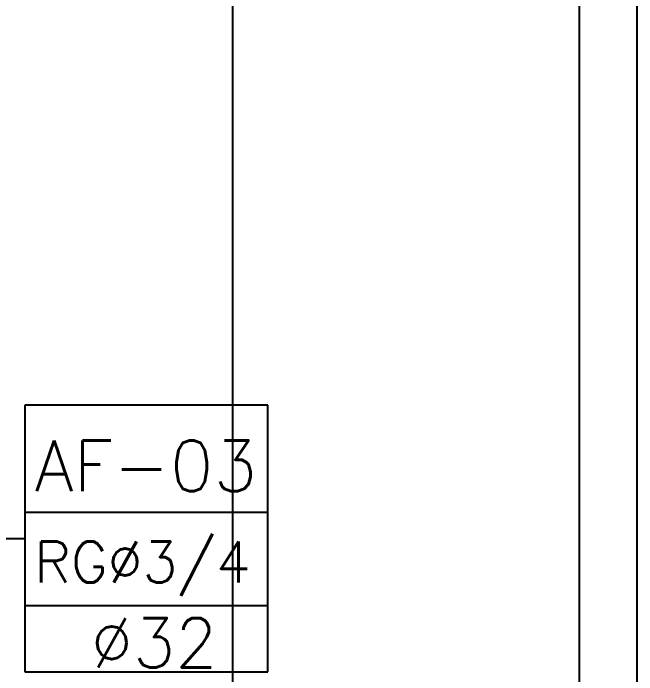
# Model space of a CAD drawing. Header units: millimetres. Extents: x -336 to -33, y -135 to 770.
# Drawn here: x -167.672 to -164.432, y 729.912 to 733.348 of the extents above; entities that cross this region are included whole.
import ezdxf
from ezdxf.enums import TextEntityAlignment as Align

# ---------------------------------------------------------------- set-up
doc = ezdxf.new("R2010")
doc.units = ezdxf.units.MM
doc.header["$LTSCALE"] = 50
doc.header["$MEASUREMENT"] = 0
for name, color, linetype in [('-HIDRO', 8, 'CONTINUOUS'), ('Prumadas_L', 1, 'CONTINUOUS'), ('Prumadas_Q', 3, 'CONTINUOUS'), ('Prumadas_T', 2, 'CONTINUOUS')]:
    doc.layers.add(name, color=color, linetype=linetype)
doc.styles.add('ROMANS', font='romans', dxfattribs={"height": 0.1})

msp = doc.modelspace()

# ---------------------------------------------------------------- linework, layer by layer
at = {"layer": '-HIDRO', "linetype": 'Continuous'}
for p, q in [((-164.4324, 753.5533), (-164.4324, 703.5533)), ((-164.7324, 753.2533), (-164.7324, 703.8533)), ((-166.5324, 748.4511), (-166.5324, 715.3333))]:
    msp.add_line(p, q, dxfattribs=at)
at = {"layer": 'Prumadas_L'}
for p, q in [((-166.3494, 730.7545), (-167.6112, 730.7545)), ((-172.6908, 730.6204), (-167.6112, 730.6204)), ((-166.3494, 730.2705), (-167.6112, 730.2705))]:
    msp.add_line(p, q, dxfattribs=at)
at = {"layer": 'Prumadas_Q'}
for p, q in [((-166.3494, 731.3129), (-167.6112, 731.3129)), ((-167.6112, 731.3129), (-167.6112, 729.9279)), ((-166.3494, 729.9279), (-166.3494, 731.3129)), ((-167.6112, 729.9279), (-166.3494, 729.9279))]:
    msp.add_line(p, q, dxfattribs=at)

# ---------------------------------------------------------------- texts
at = {"layer": 'Prumadas_T', "style": 'ROMANS'}
for s, height, p in [('AF-03', 0.2646, (-166.9827, 730.8651)), ('RG%%C3/4', 0.21168, (-166.9999, 730.3924)), ('%%C32', 0.25613, (-166.9401, 729.9504))]:
    msp.add_text(s, height=height, rotation=360, dxfattribs=at).set_placement(p, align=Align.CENTER)

doc.saveas('drawing.dxf')
